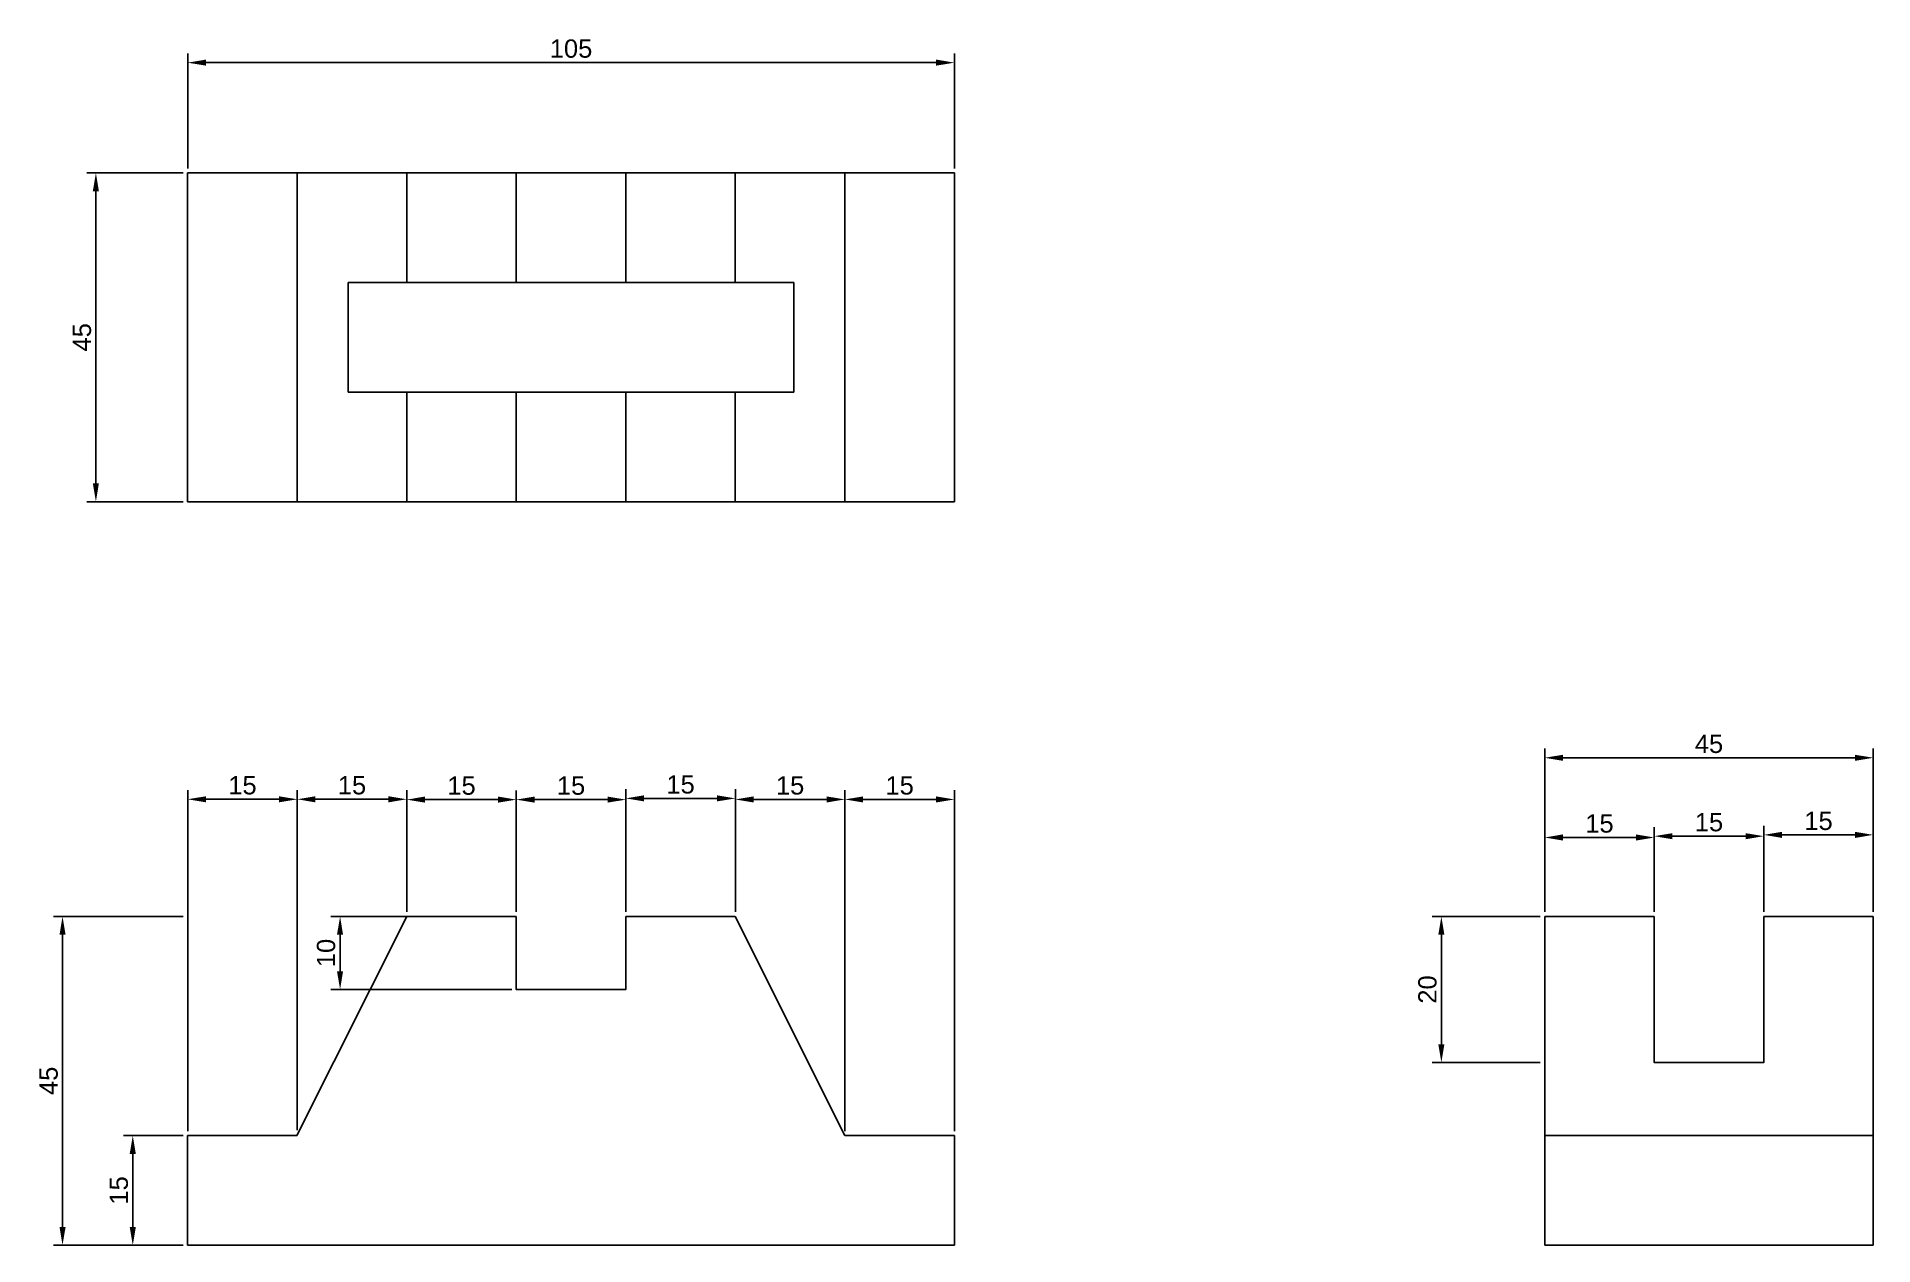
# Model space of a CAD drawing. Header units: millimetres. Extents: x 2186 to 2437, y 2233 to 2398.
import ezdxf

# ---------------------------------------------------------------- set-up
doc = ezdxf.new("R2010")
doc.units = ezdxf.units.MM
doc.styles.get("Standard").update_dxf_attribs({"font": 'arial.ttf'})
doc.dimstyles.new('ISO-25', dxfattribs={"dimtxt": 2.5, "dimasz": 2.5, "dimexe": 1.25, "dimexo": 0.625, "dimtad": 1, "dimtxsty": 'Standard', "dimcen": 2.5, "dimclrd": 3, "dimclre": 3, "dimclrt": 3, "dimadec": 0, "dimazin": 0, "dimtfac": 1, "dimtmove": 0, "dimatfit": 3, "dimfxl": 1, "dimarcsym": 0})

# ---------------------------------------------------------------- blocks, each defined once
blk = doc.blocks.new('*D1')
at = {"color": 3, "lineweight": -2, "transparency": 16777216}
for p, q in [((2206.35, 2379.97), (2206.35, 2395.69)), ((2308.85, 2394.44), (2208.85, 2394.44)), ((2311.35, 2379.97), (2311.35, 2395.69))]:
    blk.add_line(p, q, dxfattribs=at)
at = {"color": 3, "transparency": 16777216}
for points in [[(2208.85, 2394.86), (2208.85, 2394.03), (2206.35, 2394.44)], [(2308.85, 2394.86), (2308.85, 2394.03), (2311.35, 2394.44)]]:
    blk.add_solid(points, dxfattribs=at)
at = {"layer": 'Defpoints', "color": 0, "transparency": 16777216}
for p in [(2206.35, 2394.44), (2206.35, 2379.35), (2311.35, 2379.35)]:
    blk.add_point(p, dxfattribs=at)
at = {"color": 3, "transparency": 16777216, "insert": (2258.85, 2396.35), "char_height": 2.5, "attachment_point": 5}
blk.add_mtext('105', dxfattribs=at)
blk = doc.blocks.new('*D2')
at = {"color": 3, "lineweight": -2, "transparency": 16777216}
for p, q in [((2205.72, 2379.35), (2192.53, 2379.35)), ((2193.78, 2376.85), (2193.78, 2336.85)), ((2205.72, 2334.35), (2192.53, 2334.35))]:
    blk.add_line(p, q, dxfattribs=at)
at = {"color": 3, "transparency": 16777216}
for points in [[(2193.36, 2376.85), (2194.19, 2376.85), (2193.78, 2379.35)], [(2193.36, 2336.85), (2194.19, 2336.85), (2193.78, 2334.35)]]:
    blk.add_solid(points, dxfattribs=at)
at = {"layer": 'Defpoints', "color": 0, "transparency": 16777216}
for p in [(2206.35, 2379.35), (2193.78, 2334.35), (2206.35, 2334.35)]:
    blk.add_point(p, dxfattribs=at)
at = {"color": 3, "transparency": 16777216, "insert": (2191.88, 2356.85), "char_height": 2.5, "attachment_point": 5, "rotation": 90}
blk.add_mtext('45', dxfattribs=at)
blk = doc.blocks.new('*D3')
at = {"color": 3, "lineweight": -2, "transparency": 16777216}
for p, q in [((2206.35, 2248.2), (2206.35, 2294.87)), ((2221.35, 2248.33), (2221.35, 2294.87)), ((2208.85, 2293.62), (2218.85, 2293.62))]:
    blk.add_line(p, q, dxfattribs=at)
at = {"color": 3, "transparency": 16777216}
for points in [[(2208.85, 2294.03), (2208.85, 2293.2), (2206.35, 2293.62)], [(2218.85, 2294.03), (2218.85, 2293.2), (2221.35, 2293.62)]]:
    blk.add_solid(points, dxfattribs=at)
at = {"layer": 'Defpoints', "color": 0, "transparency": 16777216}
for p in [(2221.35, 2293.62), (2206.35, 2247.58), (2221.35, 2247.71)]:
    blk.add_point(p, dxfattribs=at)
at = {"color": 3, "transparency": 16777216, "insert": (2213.85, 2295.52), "char_height": 2.5, "attachment_point": 5}
blk.add_mtext('15', dxfattribs=at)
blk = doc.blocks.new('*D4')
at = {"color": 3, "lineweight": -2, "transparency": 16777216}
for p, q in [((2221.35, 2278.2), (2221.35, 2294.87)), ((2236.35, 2278.2), (2236.35, 2294.87)), ((2233.85, 2293.62), (2223.85, 2293.62))]:
    blk.add_line(p, q, dxfattribs=at)
at = {"color": 3, "transparency": 16777216}
for points in [[(2223.85, 2294.03), (2223.85, 2293.2), (2221.35, 2293.62)], [(2233.85, 2294.03), (2233.85, 2293.2), (2236.35, 2293.62)]]:
    blk.add_solid(points, dxfattribs=at)
at = {"layer": 'Defpoints', "color": 0, "transparency": 16777216}
for p in [(2221.35, 2293.62), (2221.35, 2277.58), (2236.35, 2277.58)]:
    blk.add_point(p, dxfattribs=at)
at = {"color": 3, "transparency": 16777216, "insert": (2228.85, 2295.52), "char_height": 2.5, "attachment_point": 5}
blk.add_mtext('15', dxfattribs=at)
blk = doc.blocks.new('*D5')
at = {"color": 3, "lineweight": -2, "transparency": 16777216}
for p, q in [((2236.35, 2278.2), (2236.35, 2294.82)), ((2251.35, 2278.2), (2251.35, 2294.82)), ((2248.85, 2293.57), (2238.85, 2293.57))]:
    blk.add_line(p, q, dxfattribs=at)
at = {"color": 3, "transparency": 16777216}
for points in [[(2238.85, 2293.99), (2238.85, 2293.16), (2236.35, 2293.57)], [(2248.85, 2293.99), (2248.85, 2293.16), (2251.35, 2293.57)]]:
    blk.add_solid(points, dxfattribs=at)
at = {"layer": 'Defpoints', "color": 0, "transparency": 16777216}
for p in [(2236.35, 2293.57), (2236.35, 2277.58), (2251.35, 2277.58)]:
    blk.add_point(p, dxfattribs=at)
at = {"color": 3, "transparency": 16777216, "insert": (2243.85, 2295.47), "char_height": 2.5, "attachment_point": 5}
blk.add_mtext('15', dxfattribs=at)
blk = doc.blocks.new('*D6')
at = {"color": 3, "lineweight": -2, "transparency": 16777216}
for p, q in [((2251.35, 2278.2), (2251.35, 2294.82)), ((2266.35, 2278.2), (2266.35, 2294.82)), ((2263.85, 2293.57), (2253.85, 2293.57))]:
    blk.add_line(p, q, dxfattribs=at)
at = {"color": 3, "transparency": 16777216}
for points in [[(2253.85, 2293.99), (2253.85, 2293.16), (2251.35, 2293.57)], [(2263.85, 2293.99), (2263.85, 2293.16), (2266.35, 2293.57)]]:
    blk.add_solid(points, dxfattribs=at)
at = {"layer": 'Defpoints', "color": 0, "transparency": 16777216}
for p in [(2251.35, 2293.57), (2251.35, 2277.58), (2266.35, 2277.58)]:
    blk.add_point(p, dxfattribs=at)
at = {"color": 3, "transparency": 16777216, "insert": (2258.85, 2295.47), "char_height": 2.5, "attachment_point": 5}
blk.add_mtext('15', dxfattribs=at)
blk = doc.blocks.new('*D7')
at = {"color": 3, "lineweight": -2, "transparency": 16777216}
for p, q in [((2266.35, 2278.2), (2266.35, 2294.99)), ((2281.35, 2278.2), (2281.35, 2294.99)), ((2268.85, 2293.74), (2278.85, 2293.74))]:
    blk.add_line(p, q, dxfattribs=at)
at = {"color": 3, "transparency": 16777216}
for points in [[(2268.85, 2294.16), (2268.85, 2293.33), (2266.35, 2293.74)], [(2278.85, 2294.16), (2278.85, 2293.33), (2281.35, 2293.74)]]:
    blk.add_solid(points, dxfattribs=at)
at = {"layer": 'Defpoints', "color": 0, "transparency": 16777216}
for p in [(2281.35, 2293.74), (2266.35, 2277.58), (2281.35, 2277.58)]:
    blk.add_point(p, dxfattribs=at)
at = {"color": 3, "transparency": 16777216, "insert": (2273.85, 2295.64), "char_height": 2.5, "attachment_point": 5}
blk.add_mtext('15', dxfattribs=at)
blk = doc.blocks.new('*D9')
at = {"color": 3, "lineweight": -2, "transparency": 16777216}
for p, q in [((2296.35, 2248.2), (2296.35, 2294.85)), ((2311.35, 2248.2), (2311.35, 2294.85)), ((2308.85, 2293.6), (2298.85, 2293.6))]:
    blk.add_line(p, q, dxfattribs=at)
at = {"color": 3, "transparency": 16777216}
for points in [[(2298.85, 2294.01), (2298.85, 2293.18), (2296.35, 2293.6)], [(2308.85, 2294.01), (2308.85, 2293.18), (2311.35, 2293.6)]]:
    blk.add_solid(points, dxfattribs=at)
at = {"layer": 'Defpoints', "color": 0, "transparency": 16777216}
for p in [(2296.35, 2293.6), (2296.35, 2247.58), (2311.35, 2247.58)]:
    blk.add_point(p, dxfattribs=at)
at = {"color": 3, "transparency": 16777216, "insert": (2303.85, 2295.5), "char_height": 2.5, "attachment_point": 5}
blk.add_mtext('15', dxfattribs=at)
blk = doc.blocks.new('*D10')
at = {"color": 3, "lineweight": -2, "transparency": 16777216}
for p, q in [((2250.72, 2277.58), (2225.97, 2277.58)), ((2227.22, 2275.08), (2227.22, 2270.08)), ((2250.72, 2267.58), (2225.97, 2267.58))]:
    blk.add_line(p, q, dxfattribs=at)
at = {"color": 3, "transparency": 16777216}
for points in [[(2226.8, 2275.08), (2227.63, 2275.08), (2227.22, 2277.58)], [(2226.8, 2270.08), (2227.63, 2270.08), (2227.22, 2267.58)]]:
    blk.add_solid(points, dxfattribs=at)
at = {"layer": 'Defpoints', "color": 0, "transparency": 16777216}
for p in [(2251.35, 2277.58), (2227.22, 2267.58), (2251.35, 2267.58)]:
    blk.add_point(p, dxfattribs=at)
at = {"color": 3, "transparency": 16777216, "insert": (2225.31, 2272.58), "char_height": 2.5, "attachment_point": 5, "rotation": 90}
blk.add_mtext('10', dxfattribs=at)
blk = doc.blocks.new('*D12')
at = {"color": 3, "lineweight": -2, "transparency": 16777216}
for p, q in [((2205.72, 2247.58), (2197.58, 2247.58)), ((2198.83, 2245.08), (2198.83, 2235.08)), ((2205.72, 2232.58), (2197.58, 2232.58))]:
    blk.add_line(p, q, dxfattribs=at)
at = {"color": 3, "transparency": 16777216}
for points in [[(2198.41, 2245.08), (2199.25, 2245.08), (2198.83, 2247.58)], [(2198.41, 2235.08), (2199.25, 2235.08), (2198.83, 2232.58)]]:
    blk.add_solid(points, dxfattribs=at)
at = {"layer": 'Defpoints', "color": 0, "transparency": 16777216}
for p in [(2206.35, 2247.58), (2198.83, 2232.58), (2206.35, 2232.58)]:
    blk.add_point(p, dxfattribs=at)
at = {"color": 3, "transparency": 16777216, "insert": (2196.93, 2240.08), "char_height": 2.5, "attachment_point": 5, "rotation": 90}
blk.add_mtext('15', dxfattribs=at)
blk = doc.blocks.new('*D13')
at = {"color": 3, "lineweight": -2, "transparency": 16777216}
for p, q in [((2205.72, 2277.58), (2187.96, 2277.58)), ((2189.21, 2275.08), (2189.21, 2235.08)), ((2205.72, 2232.58), (2187.96, 2232.58))]:
    blk.add_line(p, q, dxfattribs=at)
at = {"color": 3, "transparency": 16777216}
for points in [[(2188.8, 2275.08), (2189.63, 2275.08), (2189.21, 2277.58)], [(2188.8, 2235.08), (2189.63, 2235.08), (2189.21, 2232.58)]]:
    blk.add_solid(points, dxfattribs=at)
at = {"layer": 'Defpoints', "color": 0, "transparency": 16777216}
for p in [(2206.35, 2277.58), (2189.21, 2232.58), (2206.35, 2232.58)]:
    blk.add_point(p, dxfattribs=at)
at = {"color": 3, "transparency": 16777216, "insert": (2187.32, 2255.08), "char_height": 2.5, "attachment_point": 5, "rotation": 90}
blk.add_mtext('45', dxfattribs=at)
blk = doc.blocks.new('*D14')
at = {"color": 3, "lineweight": -2, "transparency": 16777216}
for p, q in [((2281.35, 2278.2), (2281.35, 2294.85)), ((2296.35, 2278.2), (2296.35, 2294.85)), ((2283.85, 2293.6), (2293.85, 2293.6))]:
    blk.add_line(p, q, dxfattribs=at)
at = {"color": 3, "transparency": 16777216}
for points in [[(2283.85, 2294.01), (2283.85, 2293.18), (2281.35, 2293.6)], [(2293.85, 2294.01), (2293.85, 2293.18), (2296.35, 2293.6)]]:
    blk.add_solid(points, dxfattribs=at)
at = {"layer": 'Defpoints', "color": 0, "transparency": 16777216}
for p in [(2296.35, 2293.6), (2281.35, 2277.58), (2296.35, 2277.58)]:
    blk.add_point(p, dxfattribs=at)
at = {"color": 3, "transparency": 16777216, "insert": (2288.85, 2295.5), "char_height": 2.5, "attachment_point": 5}
blk.add_mtext('15', dxfattribs=at)
blk = doc.blocks.new('*D15')
at = {"color": 3, "lineweight": -2, "transparency": 16777216}
for p, q in [((2392.19, 2278.2), (2392.19, 2289.64)), ((2407.19, 2278.2), (2407.19, 2289.64)), ((2394.69, 2288.39), (2404.69, 2288.39))]:
    blk.add_line(p, q, dxfattribs=at)
at = {"color": 3, "transparency": 16777216}
for points in [[(2394.69, 2288.81), (2394.69, 2287.97), (2392.19, 2288.39)], [(2404.69, 2288.81), (2404.69, 2287.97), (2407.19, 2288.39)]]:
    blk.add_solid(points, dxfattribs=at)
at = {"layer": 'Defpoints', "color": 0, "transparency": 16777216}
for p in [(2407.19, 2288.39), (2392.19, 2277.58), (2407.19, 2277.58)]:
    blk.add_point(p, dxfattribs=at)
at = {"color": 3, "transparency": 16777216, "insert": (2399.69, 2290.29), "char_height": 2.5, "attachment_point": 5}
blk.add_mtext('15', dxfattribs=at)
blk = doc.blocks.new('*D16')
at = {"color": 3, "lineweight": -2, "transparency": 16777216}
for p, q in [((2407.19, 2278.2), (2407.19, 2289.82)), ((2422.19, 2278.2), (2422.19, 2289.82)), ((2409.69, 2288.57), (2419.69, 2288.57))]:
    blk.add_line(p, q, dxfattribs=at)
at = {"color": 3, "transparency": 16777216}
for points in [[(2409.69, 2288.98), (2409.69, 2288.15), (2407.19, 2288.57)], [(2419.69, 2288.98), (2419.69, 2288.15), (2422.19, 2288.57)]]:
    blk.add_solid(points, dxfattribs=at)
at = {"layer": 'Defpoints', "color": 0, "transparency": 16777216}
for p in [(2422.19, 2288.57), (2407.19, 2277.58), (2422.19, 2277.58)]:
    blk.add_point(p, dxfattribs=at)
at = {"color": 3, "transparency": 16777216, "insert": (2414.69, 2290.47), "char_height": 2.5, "attachment_point": 5}
blk.add_mtext('15', dxfattribs=at)
blk = doc.blocks.new('*D17')
at = {"color": 3, "lineweight": -2, "transparency": 16777216}
for p, q in [((2422.19, 2278.2), (2422.19, 2290)), ((2424.69, 2288.75), (2434.69, 2288.75)), ((2437.19, 2278.2), (2437.19, 2290))]:
    blk.add_line(p, q, dxfattribs=at)
at = {"color": 3, "transparency": 16777216}
for points in [[(2424.69, 2289.16), (2424.69, 2288.33), (2422.19, 2288.75)], [(2434.69, 2289.16), (2434.69, 2288.33), (2437.19, 2288.75)]]:
    blk.add_solid(points, dxfattribs=at)
at = {"layer": 'Defpoints', "color": 0, "transparency": 16777216}
for p in [(2437.19, 2288.75), (2422.19, 2277.58), (2437.19, 2277.58)]:
    blk.add_point(p, dxfattribs=at)
at = {"color": 3, "transparency": 16777216, "insert": (2429.69, 2290.65), "char_height": 2.5, "attachment_point": 5}
blk.add_mtext('15', dxfattribs=at)
blk = doc.blocks.new('*D18')
at = {"color": 3, "lineweight": -2, "transparency": 16777216}
for p, q in [((2392.19, 2278.2), (2392.19, 2300.55)), ((2394.69, 2299.3), (2434.69, 2299.3)), ((2437.19, 2278.2), (2437.19, 2300.55))]:
    blk.add_line(p, q, dxfattribs=at)
at = {"color": 3, "transparency": 16777216}
for points in [[(2394.69, 2299.71), (2394.69, 2298.88), (2392.19, 2299.3)], [(2434.69, 2299.71), (2434.69, 2298.88), (2437.19, 2299.3)]]:
    blk.add_solid(points, dxfattribs=at)
at = {"layer": 'Defpoints', "color": 0, "transparency": 16777216}
for p in [(2437.19, 2299.3), (2392.19, 2277.58), (2437.19, 2277.58)]:
    blk.add_point(p, dxfattribs=at)
at = {"color": 3, "transparency": 16777216, "insert": (2414.69, 2301.19), "char_height": 2.5, "attachment_point": 5}
blk.add_mtext('45', dxfattribs=at)
blk = doc.blocks.new('*D19')
at = {"color": 3, "lineweight": -2, "transparency": 16777216}
for p, q in [((2391.56, 2277.58), (2376.79, 2277.58)), ((2378.04, 2275.08), (2378.04, 2260.08)), ((2391.56, 2257.58), (2376.79, 2257.58))]:
    blk.add_line(p, q, dxfattribs=at)
at = {"color": 3, "transparency": 16777216}
for points in [[(2377.62, 2275.08), (2378.45, 2275.08), (2378.04, 2277.58)], [(2377.62, 2260.08), (2378.45, 2260.08), (2378.04, 2257.58)]]:
    blk.add_solid(points, dxfattribs=at)
at = {"layer": 'Defpoints', "color": 0, "transparency": 16777216}
for p in [(2392.19, 2277.58), (2378.04, 2257.58), (2392.19, 2257.58)]:
    blk.add_point(p, dxfattribs=at)
at = {"color": 3, "transparency": 16777216, "insert": (2376.14, 2267.58), "char_height": 2.5, "attachment_point": 5, "rotation": 90}
blk.add_mtext('20', dxfattribs=at)

msp = doc.modelspace()

# ---------------------------------------------------------------- linework, layer by layer
for p, q in [((2206.347, 2379.348), (2311.347, 2379.348)), ((2206.347, 2334.348), (2206.347, 2379.348)), ((2221.347, 2334.348), (2221.347, 2379.348)), ((2221.347, 2334.348), (2221.347, 2379.348)), ((2236.347, 2364.348), (2236.347, 2379.348)), ((2236.347, 2364.348), (2236.347, 2379.348)), ((2251.347, 2364.348), (2251.347, 2379.348)), ((2266.347, 2364.348), (2266.347, 2379.348)), ((2281.347, 2364.348), (2281.347, 2379.348)), ((2281.347, 2364.348), (2281.347, 2379.348)), ((2281.347, 2364.348), (2281.347, 2379.348)), ((2296.347, 2334.348), (2296.347, 2379.348)), ((2311.347, 2379.348), (2311.347, 2334.348)), ((2228.347, 2364.348), (2289.347, 2364.348)), ((2228.347, 2349.348), (2228.347, 2364.348)), ((2289.347, 2364.348), (2289.347, 2349.348)), ((2289.347, 2349.348), (2228.347, 2349.348)), ((2236.347, 2334.348), (2236.347, 2349.348)), ((2236.347, 2334.348), (2236.347, 2349.348)), ((2251.347, 2334.348), (2251.347, 2349.348)), ((2266.347, 2334.348), (2266.347, 2349.348)), ((2281.347, 2334.348), (2281.347, 2349.348)), ((2281.347, 2334.348), (2281.347, 2349.348)), ((2281.347, 2334.348), (2281.347, 2349.348)), ((2311.347, 2334.348), (2206.347, 2334.348)), ((2236.347, 2277.58), (2221.347, 2247.708)), ((2236.347, 2277.58), (2251.347, 2277.58)), ((2266.347, 2277.58), (2281.347, 2277.58)), ((2281.347, 2277.58), (2296.347, 2247.58)), ((2392.187, 2277.58), (2407.187, 2277.58)), ((2392.187, 2232.58), (2392.187, 2277.58)), ((2422.187, 2277.58), (2437.187, 2277.58)), ((2437.187, 2277.58), (2437.187, 2232.58)), ((2206.347, 2247.58), (2221.347, 2247.58)), ((2206.347, 2232.58), (2206.347, 2247.58)), ((2221.347, 2247.58), (2221.347, 2247.708)), ((2296.347, 2247.58), (2311.347, 2247.58)), ((2311.347, 2247.58), (2311.347, 2232.58)), ((2311.347, 2232.58), (2311.347, 2247.58)), ((2311.347, 2232.58), (2311.347, 2247.58)), ((2437.187, 2247.58), (2392.187, 2247.58)), ((2311.347, 2232.58), (2206.347, 2232.58)), ((2437.187, 2232.58), (2392.187, 2232.58))]:
    msp.add_line(p, q)
for points in [[(2266.347, 2277.58), (2266.347, 2267.58), (2251.347, 2267.58), (2251.347, 2277.58)], [(2422.187, 2277.58), (2422.187, 2257.58), (2407.187, 2257.58), (2407.187, 2277.58)]]:
    msp.add_lwpolyline(points)

# ---------------------------------------------------------------- dimensions: what is measured, and where the dimension line sits
at = {"color": 114, "true_color": 0x139b48}
for base, p1, p2, picture, middle in [((2206.347, 2394.444), (2311.347, 2379.348), (2206.347, 2379.348), '*D1', (2258.847, 2396.345)), ((2437.187, 2299.296), (2392.187, 2277.58), (2437.187, 2277.58), '*D18', (2414.687, 2301.192)), ((2221.347, 2293.617), (2206.347, 2247.58), (2221.347, 2247.708), '*D3', (2213.847, 2295.519)), ((2221.347, 2293.617), (2236.347, 2277.58), (2221.347, 2277.58), '*D4', (2228.847, 2295.519)), ((2236.347, 2293.573), (2251.347, 2277.58), (2236.347, 2277.58), '*D5', (2243.847, 2295.474)), ((2251.347, 2293.573), (2266.347, 2277.58), (2251.347, 2277.58), '*D6', (2258.847, 2295.474)), ((2281.347, 2293.744), (2266.347, 2277.58), (2281.347, 2277.58), '*D7', (2273.847, 2295.645)), ((2296.347, 2293.596), (2281.347, 2277.58), (2296.347, 2277.58), '*D14', (2288.847, 2295.497)), ((2296.347, 2293.596), (2311.347, 2247.58), (2296.347, 2247.58), '*D9', (2303.847, 2295.497)), ((2407.187, 2288.389), (2392.187, 2277.58), (2407.187, 2277.58), '*D15', (2399.687, 2290.29)), ((2422.187, 2288.568), (2407.187, 2277.58), (2422.187, 2277.58), '*D16', (2414.687, 2290.469)), ((2437.187, 2288.746), (2422.187, 2277.58), (2437.187, 2277.58), '*D17', (2429.687, 2290.648))]:
    dim = msp.add_linear_dim(base=base, p1=p1, p2=p2, dimstyle='ISO-25', dxfattribs=at)
    dim.commit()
    dim.dimension.update_dxf_attribs({"geometry": picture, "text_midpoint": middle})
for base, p1, p2, picture, middle in [((2193.778, 2334.348), (2206.347, 2379.348), (2206.347, 2334.348), '*D2', (2191.881, 2356.848)), ((2189.215, 2232.58), (2206.347, 2277.58), (2206.347, 2232.58), '*D13', (2187.318, 2255.08)), ((2227.215, 2267.58), (2251.347, 2277.58), (2251.347, 2267.58), '*D10', (2225.314, 2272.58)), ((2378.037, 2257.58), (2392.187, 2277.58), (2392.187, 2257.58), '*D19', (2376.135, 2267.58)), ((2198.83, 2232.58), (2206.347, 2247.58), (2206.347, 2232.58), '*D12', (2196.929, 2240.08))]:
    dim = msp.add_linear_dim(base=base, p1=p1, p2=p2, angle=90, dimstyle='ISO-25', dxfattribs=at)
    dim.commit()
    dim.dimension.update_dxf_attribs({"geometry": picture, "text_midpoint": middle})

doc.saveas('drawing.dxf')
